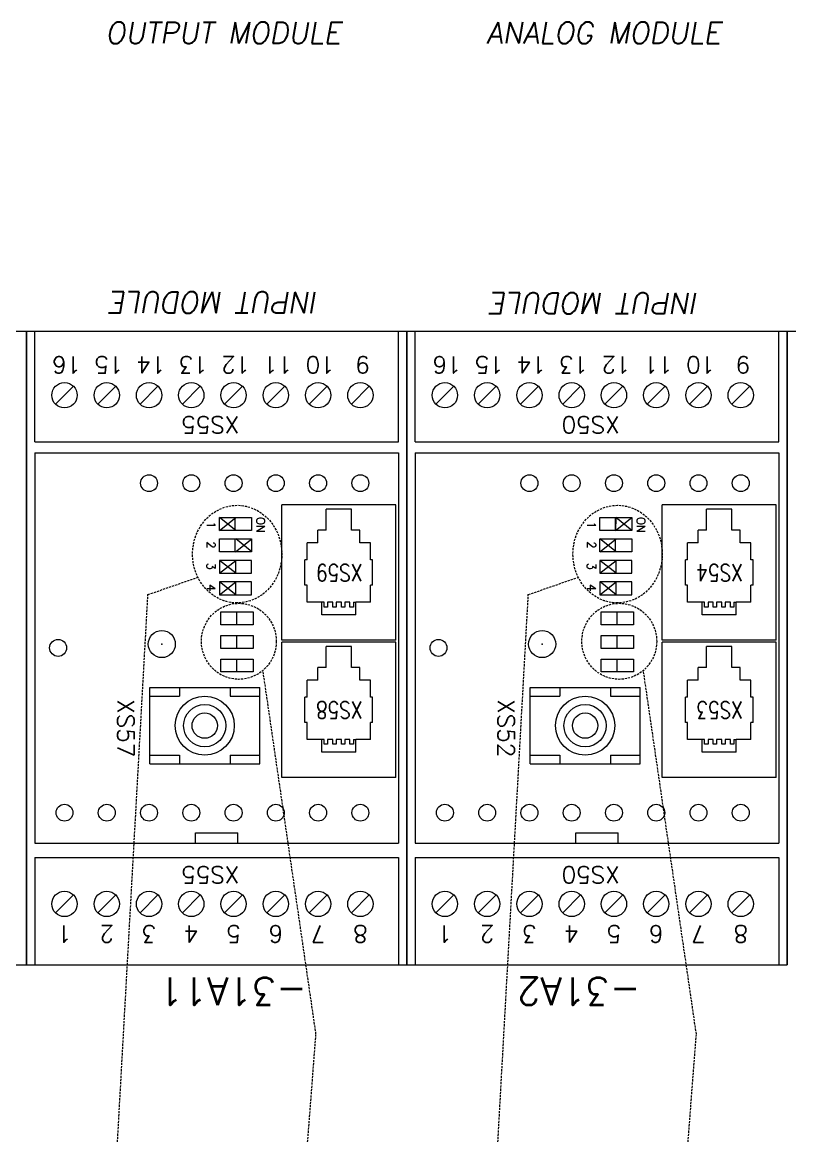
# Model space of a CAD drawing. Extents: x -2993 to 3661, y -4147 to -1441.
# Drawn here: x 47.3 to 138.8, y -3032.6 to -2900.9 of the extents above; entities that cross this region are included whole.
import ezdxf
from ezdxf.enums import TextEntityAlignment as Align

# ---------------------------------------------------------------- set-up
doc = ezdxf.new("R2010")
doc.units = 0
doc.header["$LTSCALE"] = 0.1
doc.header["$MEASUREMENT"] = 0
doc.linetypes.add('DASHED', pattern=[19.05, 12.7, -6.35])
doc.layers.get('0').update_dxf_attribs({"linetype": 'CONTINUOUS'})
doc.layers.add('50C', color=7, linetype='CONTINUOUS')
doc.styles.get("Standard").update_dxf_attribs({"font": 'simplex.shx'})

msp = doc.modelspace()

# ---------------------------------------------------------------- linework, layer by layer
at = {"linetype": 'Continuous', "lineweight": 13}
for p, q in [((2.8, -2937.39), (47.8, -2937.39)), ((47.8, -2937.39), (92.8, -2937.39)), ((47.8, -2937.39), (47.8, -3012.39)), ((47.8, -2937.39), (47.8, -3012.39)), ((47.8, -2937.39), (47.8, -3012.39)), ((47.8, -2937.39), (47.8, -3012.39)), ((47.8, -2937.39), (47.8, -3012.39)), ((47.8, -2937.39), (47.8, -3012.39)), ((47.8, -2937.39), (47.8, -3012.39)), ((47.8, -2937.39), (47.8, -3012.39)), ((47.8, -2937.39), (47.8, -3012.39)), ((47.8, -2937.39), (47.8, -3012.39)), ((47.8, -2937.39), (47.8, -3012.39)), ((47.8, -2937.39), (47.8, -3012.39)), ((47.8, -2937.39), (47.8, -3012.39)), ((47.8, -2937.39), (47.8, -3012.39)), ((47.8, -2937.39), (47.8, -3012.39)), ((47.8, -2937.39), (47.8, -3012.39)), ((47.8, -2937.39), (47.8, -3012.39)), ((47.8, -2937.39), (47.8, -3012.39)), ((47.8, -2937.39), (47.8, -3012.39)), ((47.8, -2937.39), (47.8, -3012.39)), ((47.8, -2937.39), (47.8, -3012.39)), ((47.8, -2937.39), (47.8, -3012.39)), ((47.8, -2937.39), (47.8, -3012.39)), ((47.8, -2937.39), (47.8, -3012.39)), ((47.8, -2937.39), (47.8, -3012.39)), ((47.8, -2937.39), (47.8, -3012.39)), ((47.8, -2937.39), (47.8, -3012.39)), ((47.8, -2937.39), (47.8, -3012.39)), ((47.8, -2937.39), (47.8, -3012.39)), ((47.8, -2937.39), (47.8, -3012.39)), ((92.8, -2937.39), (137.8, -2937.39)), ((92.8, -2937.39), (92.8, -3012.39)), ((92.8, -2937.39), (92.8, -3012.39)), ((92.8, -2937.39), (92.8, -3012.39)), ((92.8, -2937.39), (92.8, -3012.39)), ((92.8, -2937.39), (92.8, -3012.39)), ((92.8, -2937.39), (92.8, -3012.39)), ((92.8, -2937.39), (92.8, -3012.39)), ((92.8, -2937.39), (92.8, -3012.39)), ((92.8, -2937.39), (92.8, -3012.39)), ((92.8, -2937.39), (92.8, -3012.39)), ((92.8, -2937.39), (92.8, -3012.39)), ((92.8, -2937.39), (92.8, -3012.39)), ((92.8, -2937.39), (92.8, -3012.39)), ((92.8, -2937.39), (92.8, -3012.39)), ((92.8, -2937.39), (92.8, -3012.39)), ((137.8, -2937.39), (137.8, -3012.39)), ((137.8, -2937.39), (137.8, -3012.39)), ((137.8, -2937.39), (137.8, -3012.39)), ((137.8, -2937.39), (137.8, -3012.39)), ((137.8, -2937.39), (137.8, -3012.39)), ((137.8, -2937.39), (137.8, -3012.39)), ((137.8, -2937.39), (137.8, -3012.39)), ((137.8, -2937.39), (137.8, -3012.39)), ((137.8, -2937.39), (137.8, -3012.39)), ((137.8, -2937.39), (137.8, -3012.39)), ((137.8, -2937.39), (137.8, -3012.39)), ((137.8, -2937.39), (137.8, -3012.39)), ((137.8, -2937.39), (137.8, -3012.39)), ((137.8, -2937.39), (137.8, -3012.39)), ((137.8, -2937.39), (137.8, -3012.39)), ((2.8, -3012.39), (47.8, -3012.39)), ((47.8, -3012.39), (92.8, -3012.39)), ((92.8, -3012.39), (137.8, -3012.39))]:
    msp.add_line(p, q, dxfattribs=at)
at = {"lineweight": 13}
for p, q in [((2.8, -2937.39), (47.8, -2937.39)), ((47.8, -2937.39), (92.8, -2937.39)), ((47.8, -3012.39), (47.8, -2937.39)), ((47.8, -3012.39), (47.8, -2937.39)), ((47.8, -3012.39), (47.8, -2937.39)), ((47.8, -3012.39), (47.8, -2937.39)), ((47.8, -3012.39), (47.8, -2937.39)), ((47.8, -3012.39), (47.8, -2937.39)), ((47.8, -3012.39), (47.8, -2937.39)), ((47.8, -3012.39), (47.8, -2937.39)), ((47.8, -3012.39), (47.8, -2937.39)), ((47.8, -3012.39), (47.8, -2937.39)), ((47.8, -3012.39), (47.8, -2937.39)), ((47.8, -3012.39), (47.8, -2937.39)), ((47.8, -3012.39), (47.8, -2937.39)), ((47.8, -3012.39), (47.8, -2937.39)), ((47.8, -3012.39), (47.8, -2937.39)), ((47.8, -3012.39), (47.8, -2937.39)), ((47.8, -3012.39), (47.8, -2937.39)), ((47.8, -3012.39), (47.8, -2937.39)), ((47.8, -3012.39), (47.8, -2937.39)), ((47.8, -3012.39), (47.8, -2937.39)), ((47.8, -3012.39), (47.8, -2937.39)), ((47.8, -3012.39), (47.8, -2937.39)), ((47.8, -3012.39), (47.8, -2937.39)), ((47.8, -3012.39), (47.8, -2937.39)), ((47.8, -3012.39), (47.8, -2937.39)), ((47.8, -2937.39), (48.8, -2937.39)), ((47.8, -3012.39), (47.8, -2937.39)), ((47.8, -3012.39), (47.8, -2937.39)), ((47.8, -3012.39), (47.8, -2937.39)), ((47.8, -3012.39), (47.8, -2937.39)), ((47.8, -3012.39), (47.8, -2937.39)), ((47.8, -3012.39), (47.8, -2937.39)), ((47.8, -3012.39), (47.8, -2937.39)), ((47.8, -3012.39), (47.8, -2937.39)), ((47.8, -3012.39), (47.8, -2937.39)), ((47.8, -3012.39), (47.8, -2937.39)), ((47.8, -3012.39), (47.8, -2937.39)), ((47.8, -3012.39), (47.8, -2937.39)), ((47.8, -3012.39), (47.8, -2937.39)), ((47.8, -3012.39), (47.8, -2937.39)), ((47.8, -3012.39), (47.8, -2937.39)), ((47.8, -3012.39), (47.8, -2937.39)), ((47.8, -3012.39), (47.8, -2937.39)), ((47.8, -3012.39), (47.8, -2937.39)), ((47.8, -3012.39), (47.8, -2937.39)), ((47.8, -3012.39), (47.8, -2937.39)), ((47.8, -3012.39), (47.8, -2937.39)), ((47.8, -3012.39), (47.8, -2937.39)), ((47.8, -3012.39), (47.8, -2937.39)), ((47.8, -3012.39), (47.8, -2937.39)), ((47.8, -3012.39), (47.8, -2937.39)), ((47.8, -2937.39), (48.8, -2937.39)), ((48.8, -2950.49), (48.8, -2937.39)), ((91.8, -2950.49), (91.8, -2937.39)), ((92.8, -2937.39), (137.8, -2937.39)), ((92.8, -3012.39), (92.8, -2937.39)), ((92.8, -3012.39), (92.8, -2937.39)), ((92.8, -3012.39), (92.8, -2937.39)), ((92.8, -3012.39), (92.8, -2937.39)), ((92.8, -3012.39), (92.8, -2937.39)), ((92.8, -3012.39), (92.8, -2937.39)), ((92.8, -3012.39), (92.8, -2937.39)), ((92.8, -3012.39), (92.8, -2937.39)), ((92.8, -3012.39), (92.8, -2937.39)), ((92.8, -3012.39), (92.8, -2937.39)), ((92.8, -3012.39), (92.8, -2937.39)), ((92.8, -3012.39), (92.8, -2937.39)), ((92.8, -3012.39), (92.8, -2937.39)), ((92.8, -3012.39), (92.8, -2937.39)), ((92.8, -3012.39), (92.8, -2937.39)), ((92.8, -3012.39), (92.8, -2937.39)), ((92.8, -3012.39), (92.8, -2937.39)), ((92.8, -3012.39), (92.8, -2937.39)), ((92.8, -3012.39), (92.8, -2937.39)), ((92.8, -3012.39), (92.8, -2937.39)), ((92.8, -3012.39), (92.8, -2937.39)), ((92.8, -3012.39), (92.8, -2937.39)), ((92.8, -3012.39), (92.8, -2937.39)), ((92.8, -3012.39), (92.8, -2937.39)), ((92.8, -3012.39), (92.8, -2937.39)), ((92.8, -2937.39), (93.8, -2937.39)), ((93.8, -2950.49), (93.8, -2937.39)), ((136.8, -2950.49), (136.8, -2937.39)), ((137.8, -3012.39), (137.8, -2937.39)), ((137.8, -3012.39), (137.8, -2937.39)), ((137.8, -3012.39), (137.8, -2937.39)), ((137.8, -3012.39), (137.8, -2937.39)), ((137.8, -3012.39), (137.8, -2937.39)), ((137.8, -3012.39), (137.8, -2937.39)), ((137.8, -3012.39), (137.8, -2937.39)), ((137.8, -3012.39), (137.8, -2937.39)), ((137.8, -3012.39), (137.8, -2937.39)), ((137.8, -3012.39), (137.8, -2937.39)), ((137.8, -3012.39), (137.8, -2937.39)), ((137.8, -3012.39), (137.8, -2937.39)), ((137.8, -3012.39), (137.8, -2937.39)), ((137.8, -3012.39), (137.8, -2937.39)), ((137.8, -3012.39), (137.8, -2937.39)), ((137.8, -3012.39), (137.8, -2937.39)), ((137.8, -3012.39), (137.8, -2937.39)), ((137.8, -3012.39), (137.8, -2937.39)), ((137.8, -3012.39), (137.8, -2937.39)), ((137.8, -3012.39), (137.8, -2937.39)), ((137.8, -3012.39), (137.8, -2937.39)), ((137.8, -3012.39), (137.8, -2937.39)), ((137.8, -3012.39), (137.8, -2937.39)), ((137.8, -3012.39), (137.8, -2937.39)), ((137.8, -3012.39), (137.8, -2937.39)), ((137.8, -2937.39), (138.8, -2937.39)), ((51.24, -2946.05), (53.36, -2943.93)), ((56.24, -2946.05), (58.36, -2943.93)), ((61.24, -2946.05), (63.36, -2943.93)), ((66.24, -2946.05), (68.36, -2943.93)), ((71.24, -2946.05), (73.36, -2943.93)), ((76.24, -2946.05), (78.36, -2943.93)), ((81.24, -2946.05), (83.36, -2943.93)), ((86.24, -2946.05), (88.36, -2943.93)), ((96.24, -2946.05), (98.36, -2943.93)), ((101.24, -2946.05), (103.36, -2943.93)), ((106.24, -2946.05), (108.36, -2943.93)), ((111.24, -2946.05), (113.36, -2943.93)), ((116.24, -2946.05), (118.36, -2943.93)), ((121.24, -2946.05), (123.36, -2943.93)), ((126.24, -2946.05), (128.36, -2943.93)), ((131.24, -2946.05), (133.36, -2943.93)), ((47.8, -2949.89), (47.8, -2999.89)), ((47.8, -2949.89), (47.8, -2999.89)), ((47.8, -2949.89), (47.8, -2999.89)), ((47.8, -2949.89), (47.8, -2999.89)), ((47.8, -2949.89), (47.8, -2999.89)), ((47.8, -2949.89), (47.8, -2999.89)), ((92.8, -2949.89), (92.8, -2999.89)), ((92.8, -2949.89), (92.8, -2999.89)), ((92.8, -2949.89), (92.8, -2999.89)), ((137.8, -2949.89), (137.8, -2999.89)), ((137.8, -2949.89), (137.8, -2999.89)), ((137.8, -2949.89), (137.8, -2999.89)), ((48.8, -2950.49), (91.8, -2950.49)), ((93.8, -2950.49), (136.8, -2950.49)), ((47.8, -2951.79), (47.8, -2997.99)), ((47.8, -2951.79), (47.8, -2997.99)), ((47.8, -2951.79), (47.8, -2997.99)), ((47.8, -2951.79), (47.8, -2997.99)), ((47.8, -2951.79), (47.8, -2997.99)), ((47.8, -2951.79), (47.8, -2997.99)), ((47.8, -2951.79), (47.8, -2997.99)), ((47.8, -2951.79), (47.8, -2997.99)), ((47.8, -2951.79), (47.8, -2997.99)), ((47.8, -2951.79), (47.8, -2997.99)), ((47.8, -2952.69), (47.8, -3002.69)), ((47.8, -2952.69), (47.8, -3002.69)), ((47.8, -2952.69), (47.8, -3002.69)), ((47.8, -2952.69), (47.8, -3002.69)), ((47.8, -2952.69), (47.8, -3002.69)), ((47.8, -2952.69), (47.8, -3002.69)), ((48.8, -2951.79), (91.8, -2951.79)), ((48.8, -2951.79), (48.8, -2997.99)), ((91.8, -2951.79), (91.8, -2997.99)), ((92.8, -2951.79), (92.8, -2997.99)), ((92.8, -2951.79), (92.8, -2997.99)), ((92.8, -2951.79), (92.8, -2997.99)), ((92.8, -2951.79), (92.8, -2997.99)), ((92.8, -2951.79), (92.8, -2997.99)), ((92.8, -2952.69), (92.8, -3002.69)), ((92.8, -2952.69), (92.8, -3002.69)), ((92.8, -2952.69), (92.8, -3002.69)), ((93.8, -2951.79), (136.8, -2951.79)), ((93.8, -2951.79), (93.8, -2997.99)), ((136.8, -2951.79), (136.8, -2997.99)), ((137.8, -2951.79), (137.8, -2997.99)), ((137.8, -2951.79), (137.8, -2997.99)), ((137.8, -2951.79), (137.8, -2997.99)), ((137.8, -2951.79), (137.8, -2997.99)), ((137.8, -2951.79), (137.8, -2997.99)), ((137.8, -2952.69), (137.8, -3002.69)), ((137.8, -2952.69), (137.8, -3002.69)), ((137.8, -2952.69), (137.8, -3002.69)), ((47.83, -2996.79), (47.83, -2952.99)), ((137.83, -2996.79), (137.83, -2952.99)), ((91.5, -2957.97), (78, -2957.97)), ((78, -2973.97), (78, -2957.97)), ((91.5, -2973.97), (91.5, -2957.97)), ((136.5, -2957.97), (123, -2957.97)), ((123, -2973.97), (123, -2957.97)), ((136.5, -2973.97), (136.5, -2957.97)), ((70.62, -2960.98), (70.62, -2959.45)), ((70.62, -2959.45), (74.43, -2959.45)), ((70.62, -2960.98), (72.55, -2959.45)), ((72.55, -2960.98), (70.64, -2959.45)), ((72.5, -2960.98), (72.5, -2959.45)), ((74.43, -2959.45), (74.43, -2960.98)), ((83.25, -2960.97), (83.25, -2958.47)), ((86.25, -2958.47), (83.25, -2958.47)), ((86.25, -2960.97), (86.25, -2958.47)), ((115.62, -2960.98), (115.62, -2959.45)), ((115.62, -2959.45), (119.43, -2959.45)), ((117.5, -2960.98), (117.5, -2959.45)), ((117.52, -2959.45), (117.5, -2960.98)), ((117.5, -2960.98), (119.43, -2959.45)), ((119.43, -2960.98), (117.52, -2959.45)), ((119.43, -2959.45), (119.43, -2960.98)), ((128.25, -2960.97), (128.25, -2958.47)), ((131.25, -2958.47), (128.25, -2958.47)), ((131.25, -2960.97), (131.25, -2958.47)), ((74.43, -2960.98), (70.62, -2960.98)), ((70.62, -2963.52), (70.62, -2961.99)), ((70.62, -2961.99), (74.43, -2961.99)), ((72.5, -2963.52), (72.5, -2961.99)), ((72.52, -2963.52), (74.45, -2961.99)), ((74.45, -2963.52), (72.55, -2961.99)), ((74.43, -2961.99), (74.43, -2963.52)), ((83.25, -2960.97), (82.25, -2960.97)), ((82.25, -2962.47), (82.25, -2960.97)), ((87.25, -2960.97), (86.25, -2960.97)), ((87.25, -2962.47), (87.25, -2960.97)), ((119.43, -2960.98), (115.62, -2960.98)), ((115.62, -2963.52), (115.62, -2961.99)), ((115.62, -2961.99), (119.43, -2961.99)), ((115.62, -2963.52), (117.55, -2961.99)), ((117.55, -2963.52), (115.64, -2961.99)), ((117.5, -2963.52), (117.5, -2961.99)), ((119.43, -2961.99), (119.43, -2963.52)), ((128.25, -2960.97), (127.25, -2960.97)), ((127.25, -2962.47), (127.25, -2960.97)), ((132.25, -2960.97), (131.25, -2960.97)), ((132.25, -2962.47), (132.25, -2960.97)), ((82.25, -2962.47), (81, -2962.47)), ((81, -2964.47), (81, -2962.47)), ((88.5, -2962.47), (87.25, -2962.47)), ((88.5, -2964.47), (88.5, -2962.47)), ((127.25, -2962.47), (126, -2962.47)), ((126, -2964.47), (126, -2962.47)), ((133.5, -2962.47), (132.25, -2962.47)), ((133.5, -2964.47), (133.5, -2962.47)), ((74.43, -2963.52), (70.62, -2963.52)), ((70.62, -2964.53), (70.62, -2966.06)), ((74.43, -2964.53), (70.62, -2964.53)), ((70.62, -2966.06), (72.55, -2964.53)), ((72.55, -2966.06), (70.64, -2964.53)), ((72.55, -2966.06), (72.55, -2964.53)), ((74.43, -2966.06), (74.43, -2964.53)), ((81, -2964.47), (80.75, -2964.47)), ((80.75, -2967.47), (80.75, -2964.47)), ((88.75, -2964.47), (88.5, -2964.47)), ((88.75, -2967.47), (88.75, -2964.47)), ((119.43, -2963.52), (115.62, -2963.52)), ((115.62, -2964.53), (115.62, -2966.06)), ((119.43, -2964.53), (115.62, -2964.53)), ((115.62, -2966.06), (117.55, -2964.53)), ((117.55, -2966.06), (115.64, -2964.53)), ((117.55, -2966.06), (117.55, -2964.53)), ((119.43, -2966.06), (119.43, -2964.53)), ((126, -2964.47), (125.75, -2964.47)), ((125.75, -2967.47), (125.75, -2964.47)), ((133.75, -2964.47), (133.5, -2964.47)), ((133.75, -2967.47), (133.75, -2964.47)), ((70.62, -2966.06), (74.43, -2966.06)), ((115.62, -2966.06), (119.43, -2966.06)), ((70.62, -2967.07), (70.62, -2968.6)), ((74.43, -2967.07), (70.62, -2967.07)), ((70.62, -2968.6), (72.55, -2967.07)), ((72.55, -2968.6), (70.64, -2967.07)), ((72.55, -2968.6), (72.55, -2967.07)), ((74.43, -2968.6), (74.43, -2967.07)), ((115.62, -2967.07), (115.62, -2968.6)), ((119.43, -2967.07), (115.62, -2967.07)), ((115.64, -2968.6), (117.57, -2967.07)), ((117.57, -2968.6), (115.67, -2967.07)), ((117.55, -2968.6), (117.55, -2967.07)), ((119.43, -2968.6), (119.43, -2967.07)), ((70.62, -2968.6), (74.43, -2968.6)), ((81, -2967.47), (80.75, -2967.47)), ((81, -2969.47), (81, -2967.47)), ((88.75, -2967.47), (88.5, -2967.47)), ((88.5, -2969.47), (88.5, -2967.47)), ((115.62, -2968.6), (119.43, -2968.6)), ((126, -2967.47), (125.75, -2967.47)), ((126, -2969.47), (126, -2967.47)), ((133.75, -2967.47), (133.5, -2967.47)), ((133.5, -2969.47), (133.5, -2967.47)), ((82.75, -2969.47), (81, -2969.47)), ((83.02, -2969.47), (82.75, -2969.47)), ((82.75, -2970.97), (82.75, -2969.47)), ((83.02, -2970.05), (83.02, -2969.47)), ((83.43, -2970.05), (83.02, -2970.05)), ((83.43, -2969.47), (83.43, -2970.05)), ((84.04, -2969.47), (83.43, -2969.47)), ((84.04, -2970.05), (84.04, -2969.47)), ((84.44, -2970.05), (84.04, -2970.05)), ((84.44, -2969.47), (84.44, -2970.05)), ((85.05, -2969.47), (84.44, -2969.47)), ((85.05, -2970.05), (85.05, -2969.47)), ((85.46, -2970.05), (85.05, -2970.05)), ((86.07, -2969.47), (85.46, -2969.47)), ((85.46, -2969.47), (85.46, -2970.05)), ((86.07, -2970.05), (86.07, -2969.47)), ((86.47, -2970.05), (86.07, -2970.05)), ((86.47, -2969.47), (86.75, -2969.47)), ((86.47, -2969.47), (86.47, -2970.05)), ((88.5, -2969.47), (86.75, -2969.47)), ((86.75, -2970.97), (86.75, -2969.47)), ((127.75, -2969.47), (126, -2969.47)), ((128.02, -2969.47), (127.75, -2969.47)), ((127.75, -2970.97), (127.75, -2969.47)), ((128.02, -2970.05), (128.02, -2969.47)), ((128.43, -2970.05), (128.02, -2970.05)), ((128.43, -2969.47), (128.43, -2970.05)), ((129.04, -2969.47), (128.43, -2969.47)), ((129.04, -2970.05), (129.04, -2969.47)), ((129.44, -2970.05), (129.04, -2970.05)), ((129.44, -2969.47), (129.44, -2970.05)), ((130.05, -2969.47), (129.44, -2969.47)), ((130.05, -2970.05), (130.05, -2969.47)), ((130.46, -2970.05), (130.05, -2970.05)), ((130.46, -2969.47), (130.46, -2970.05)), ((131.07, -2969.47), (130.46, -2969.47)), ((131.07, -2970.05), (131.07, -2969.47)), ((131.47, -2970.05), (131.07, -2970.05)), ((131.47, -2969.47), (131.75, -2969.47)), ((131.47, -2969.47), (131.47, -2970.05)), ((133.5, -2969.47), (131.75, -2969.47)), ((131.75, -2970.97), (131.75, -2969.47)), ((70.79, -2972.15), (70.79, -2970.63)), ((70.79, -2970.63), (74.6, -2970.63)), ((72.67, -2972.15), (72.67, -2970.63)), ((74.6, -2970.63), (74.6, -2972.15)), ((86.75, -2970.97), (82.75, -2970.97)), ((115.79, -2972.15), (115.79, -2970.63)), ((115.79, -2970.63), (119.6, -2970.63)), ((117.67, -2972.15), (117.67, -2970.63)), ((119.6, -2970.63), (119.6, -2972.15)), ((131.75, -2970.97), (127.75, -2970.97)), ((74.6, -2972.15), (70.79, -2972.15)), ((119.6, -2972.15), (115.79, -2972.15)), ((70.79, -2974.95), (70.79, -2973.42)), ((70.79, -2973.42), (74.6, -2973.42)), ((72.67, -2974.95), (72.67, -2973.42)), ((74.6, -2973.42), (74.6, -2974.95)), ((91.5, -2973.97), (78, -2973.97)), ((115.79, -2974.95), (115.79, -2973.42)), ((115.79, -2973.42), (119.6, -2973.42)), ((117.67, -2974.95), (117.67, -2973.42)), ((119.6, -2973.42), (119.6, -2974.95)), ((136.5, -2973.97), (123, -2973.97)), ((74.6, -2974.95), (70.79, -2974.95)), ((78, -2990.22), (78, -2974.22)), ((91.5, -2974.22), (78, -2974.22)), ((83.25, -2977.22), (83.25, -2974.72)), ((86.25, -2974.72), (83.25, -2974.72)), ((86.25, -2977.22), (86.25, -2974.72)), ((91.5, -2990.22), (91.5, -2974.22)), ((119.6, -2974.95), (115.79, -2974.95)), ((123, -2990.22), (123, -2974.22)), ((136.5, -2974.22), (123, -2974.22)), ((128.25, -2977.22), (128.25, -2974.72)), ((131.25, -2974.72), (128.25, -2974.72)), ((131.25, -2977.22), (131.25, -2974.72)), ((136.5, -2990.22), (136.5, -2974.22)), ((70.79, -2976.22), (74.6, -2976.22)), ((70.79, -2977.74), (70.79, -2976.22)), ((72.7, -2977.74), (72.7, -2976.22)), ((74.6, -2976.22), (74.6, -2977.74)), ((115.79, -2976.22), (119.6, -2976.22)), ((115.79, -2977.74), (115.79, -2976.22)), ((117.7, -2977.74), (117.7, -2976.22)), ((119.6, -2976.22), (119.6, -2977.74)), ((74.6, -2977.74), (70.79, -2977.74)), ((82.25, -2978.72), (82.25, -2977.22)), ((83.25, -2977.22), (82.25, -2977.22)), ((87.25, -2977.22), (86.25, -2977.22)), ((87.25, -2978.72), (87.25, -2977.22)), ((119.6, -2977.74), (115.79, -2977.74)), ((127.25, -2978.72), (127.25, -2977.22)), ((128.25, -2977.22), (127.25, -2977.22)), ((132.25, -2977.22), (131.25, -2977.22)), ((132.25, -2978.72), (132.25, -2977.22)), ((82.25, -2978.72), (81, -2978.72)), ((81, -2980.72), (81, -2978.72)), ((88.5, -2978.72), (87.25, -2978.72)), ((88.5, -2980.72), (88.5, -2978.72)), ((127.25, -2978.72), (126, -2978.72)), ((126, -2980.72), (126, -2978.72)), ((133.5, -2978.72), (132.25, -2978.72)), ((133.5, -2980.72), (133.5, -2978.72)), ((62.39, -2988.59), (62.39, -2979.59)), ((62.39, -2979.59), (75.39, -2979.59)), ((62.39, -2980.59), (65.89, -2980.59)), ((65.89, -2979.59), (65.89, -2980.59)), ((71.89, -2979.59), (71.89, -2980.59)), ((71.89, -2980.59), (75.39, -2980.59)), ((75.39, -2988.59), (75.39, -2979.59)), ((107.39, -2988.59), (107.39, -2979.59)), ((107.39, -2979.59), (120.39, -2979.59)), ((107.39, -2980.59), (110.89, -2980.59)), ((110.89, -2979.59), (110.89, -2980.59)), ((116.89, -2979.59), (116.89, -2980.59)), ((116.89, -2980.59), (120.39, -2980.59)), ((120.39, -2988.59), (120.39, -2979.59)), ((81, -2980.72), (80.75, -2980.72)), ((80.75, -2983.72), (80.75, -2980.72)), ((88.75, -2980.72), (88.5, -2980.72)), ((88.75, -2983.72), (88.75, -2980.72)), ((126, -2980.72), (125.75, -2980.72)), ((125.75, -2983.72), (125.75, -2980.72)), ((133.75, -2980.72), (133.5, -2980.72)), ((133.75, -2983.72), (133.75, -2980.72)), ((81, -2983.72), (80.75, -2983.72)), ((81, -2985.72), (81, -2983.72)), ((88.75, -2983.72), (88.5, -2983.72)), ((88.5, -2985.72), (88.5, -2983.72)), ((126, -2983.72), (125.75, -2983.72)), ((126, -2985.72), (126, -2983.72)), ((133.75, -2983.72), (133.5, -2983.72)), ((133.5, -2985.72), (133.5, -2983.72)), ((82.75, -2985.72), (81, -2985.72)), ((83.02, -2985.72), (82.75, -2985.72)), ((82.75, -2987.22), (82.75, -2985.72)), ((83.02, -2986.3), (83.02, -2985.72)), ((84.04, -2985.72), (83.43, -2985.72)), ((83.43, -2985.72), (83.43, -2986.3)), ((84.04, -2986.3), (84.04, -2985.72)), ((85.05, -2985.72), (84.44, -2985.72)), ((84.44, -2985.72), (84.44, -2986.3)), ((85.05, -2986.3), (85.05, -2985.72)), ((86.07, -2985.72), (85.46, -2985.72)), ((85.46, -2985.72), (85.46, -2986.3)), ((86.07, -2986.3), (86.07, -2985.72)), ((86.47, -2985.72), (86.75, -2985.72)), ((86.47, -2985.72), (86.47, -2986.3)), ((88.5, -2985.72), (86.75, -2985.72)), ((86.75, -2987.22), (86.75, -2985.72)), ((127.75, -2985.72), (126, -2985.72)), ((128.02, -2985.72), (127.75, -2985.72)), ((127.75, -2987.22), (127.75, -2985.72)), ((128.02, -2986.3), (128.02, -2985.72)), ((129.04, -2985.72), (128.43, -2985.72)), ((128.43, -2985.72), (128.43, -2986.3)), ((129.04, -2986.3), (129.04, -2985.72)), ((130.05, -2985.72), (129.44, -2985.72)), ((129.44, -2985.72), (129.44, -2986.3)), ((130.05, -2986.3), (130.05, -2985.72)), ((130.46, -2985.72), (130.46, -2986.3)), ((131.07, -2985.72), (130.46, -2985.72)), ((131.07, -2986.3), (131.07, -2985.72)), ((131.47, -2985.72), (131.75, -2985.72)), ((131.47, -2985.72), (131.47, -2986.3)), ((133.5, -2985.72), (131.75, -2985.72)), ((131.75, -2987.22), (131.75, -2985.72)), ((83.43, -2986.3), (83.02, -2986.3)), ((84.44, -2986.3), (84.04, -2986.3)), ((85.46, -2986.3), (85.05, -2986.3)), ((86.47, -2986.3), (86.07, -2986.3)), ((128.43, -2986.3), (128.02, -2986.3)), ((129.44, -2986.3), (129.04, -2986.3)), ((130.46, -2986.3), (130.05, -2986.3)), ((131.47, -2986.3), (131.07, -2986.3)), ((62.39, -2987.59), (65.89, -2987.59)), ((65.89, -2987.59), (65.89, -2988.59)), ((71.89, -2987.59), (71.89, -2988.59)), ((71.89, -2987.59), (75.39, -2987.59)), ((86.75, -2987.22), (82.75, -2987.22)), ((107.39, -2987.59), (110.89, -2987.59)), ((110.89, -2987.59), (110.89, -2988.59)), ((116.89, -2987.59), (116.89, -2988.59)), ((116.89, -2987.59), (120.39, -2987.59)), ((131.75, -2987.22), (127.75, -2987.22)), ((62.39, -2988.59), (75.39, -2988.59)), ((107.39, -2988.59), (120.39, -2988.59)), ((91.5, -2990.22), (78, -2990.22)), ((136.5, -2990.22), (123, -2990.22)), ((67.8, -2997.99), (67.8, -2996.79)), ((67.8, -2996.79), (72.8, -2996.79)), ((72.8, -2997.99), (72.8, -2996.79)), ((112.8, -2996.79), (117.8, -2996.79)), ((112.8, -2997.99), (112.8, -2996.79)), ((117.8, -2997.99), (117.8, -2996.79)), ((48.8, -2997.99), (91.8, -2997.99)), ((93.8, -2997.99), (136.8, -2997.99)), ((48.8, -2999.69), (91.8, -2999.69)), ((48.8, -2999.69), (48.8, -3012.39)), ((91.8, -2999.69), (91.8, -3012.39)), ((93.8, -2999.69), (136.8, -2999.69)), ((93.8, -2999.69), (93.8, -3012.39)), ((136.8, -2999.69), (136.8, -3012.39)), ((51.24, -3006.25), (53.36, -3004.13)), ((56.24, -3006.25), (58.36, -3004.13)), ((61.24, -3006.25), (63.36, -3004.13)), ((66.24, -3006.25), (68.36, -3004.13)), ((71.24, -3006.25), (73.36, -3004.13)), ((76.24, -3006.25), (78.36, -3004.13)), ((81.24, -3006.25), (83.36, -3004.13)), ((86.24, -3006.25), (88.36, -3004.13)), ((96.24, -3006.25), (98.36, -3004.13)), ((101.24, -3006.25), (103.36, -3004.13)), ((106.24, -3006.25), (108.36, -3004.13)), ((111.24, -3006.25), (113.36, -3004.13)), ((116.24, -3006.25), (118.36, -3004.13)), ((121.24, -3006.25), (123.36, -3004.13)), ((126.24, -3006.25), (128.36, -3004.13)), ((131.24, -3006.25), (133.36, -3004.13)), ((2.8, -3012.39), (47.8, -3012.39)), ((2.8, -3012.39), (47.8, -3012.39)), ((47.8, -3012.39), (92.8, -3012.39)), ((47.8, -3012.39), (92.8, -3012.39)), ((92.8, -3012.39), (137.8, -3012.39)), ((92.8, -3012.39), (137.8, -3012.39))]:
    msp.add_line(p, q, dxfattribs=at)
at = {"linetype": 'DASHED', "lineweight": 13, "ltscale": 0.2}
for p, q in [((62.17, -2968.58), (68.08, -2966.53)), ((107.17, -2968.58), (113.08, -2966.53)), ((56.48, -3071.04), (62.17, -2968.58)), ((101.48, -3071.04), (107.17, -2968.58)), ((82.05, -3020.57), (75.78, -2977.55)), ((127.05, -3020.57), (120.78, -2977.55)), ((78.18, -3071.02), (82.05, -3020.57)), ((123.18, -3071.02), (127.05, -3020.57))]:
    msp.add_line(p, q, dxfattribs=at)
at = {"lineweight": 13, "const_width": 0.1}
for points in [[(63.76, -2974.44, 1), (63.86, -2974.44, 1)], [(108.76, -2974.44, 1), (108.86, -2974.44, 1)]]:
    msp.add_lwpolyline(points, format="xyb", close=True, dxfattribs=at)
at = {"lineweight": 13}
for centre, radius in [((52.3, -2944.99), 1.5), ((57.3, -2944.99), 1.5), ((62.3, -2944.99), 1.5), ((67.3, -2944.99), 1.5), ((72.3, -2944.99), 1.5), ((77.3, -2944.99), 1.5), ((82.3, -2944.99), 1.5), ((87.3, -2944.99), 1.5), ((97.3, -2944.99), 1.5), ((102.3, -2944.99), 1.5), ((107.3, -2944.99), 1.5), ((112.3, -2944.99), 1.5), ((117.3, -2944.99), 1.5), ((122.3, -2944.99), 1.5), ((127.3, -2944.99), 1.5), ((132.3, -2944.99), 1.5), ((62.3, -2955.39), 1), ((67.3, -2955.39), 1), ((72.3, -2955.39), 1), ((77.3, -2955.39), 1), ((82.3, -2955.39), 1), ((87.3, -2955.39), 1), ((107.3, -2955.39), 1), ((112.3, -2955.39), 1), ((117.3, -2955.39), 1), ((122.3, -2955.39), 1), ((127.3, -2955.39), 1), ((132.3, -2955.39), 1), ((51.54, -2974.89), 1), ((63.81, -2974.44), 1.6), ((96.54, -2974.89), 1), ((108.81, -2974.44), 1.6), ((68.89, -2984.09), 3.5), ((113.89, -2984.09), 3.5), ((68.89, -2984.09), 2.5), ((113.89, -2984.09), 2.5), ((68.89, -2984.09), 1.5), ((113.89, -2984.09), 1.5), ((52.3, -2994.39), 1), ((57.3, -2994.39), 1), ((62.3, -2994.39), 1), ((67.3, -2994.39), 1), ((72.3, -2994.39), 1), ((77.3, -2994.39), 1), ((82.3, -2994.39), 1), ((87.3, -2994.39), 1), ((97.3, -2994.39), 1), ((102.3, -2994.39), 1), ((107.3, -2994.39), 1), ((112.3, -2994.39), 1), ((117.3, -2994.39), 1), ((122.3, -2994.39), 1), ((127.3, -2994.39), 1), ((132.3, -2994.39), 1), ((52.3, -3005.19), 1.5), ((57.3, -3005.19), 1.5), ((62.3, -3005.19), 1.5), ((67.3, -3005.19), 1.5), ((72.3, -3005.19), 1.5), ((77.3, -3005.19), 1.5), ((82.3, -3005.19), 1.5), ((87.3, -3005.19), 1.5), ((97.3, -3005.19), 1.5), ((102.3, -3005.19), 1.5), ((107.3, -3005.19), 1.5), ((112.3, -3005.19), 1.5), ((117.3, -3005.19), 1.5), ((122.3, -3005.19), 1.5), ((127.3, -3005.19), 1.5), ((132.3, -3005.19), 1.5)]:
    msp.add_circle(centre, radius, dxfattribs=at)
at = {"linetype": 'DASHED', "lineweight": 13, "ltscale": 0.2}
for centre in [(72.73, -2963.79), (117.73, -2963.79)]:
    msp.add_ellipse(centre, major_axis=(0, -5.78), ratio=0.914373, dxfattribs=at)
for centre in [(72.93, -2974.11), (117.93, -2974.11)]:
    msp.add_ellipse(centre, major_axis=(0.01, 4.5), ratio=0.984111, start_param=-1.570796, end_param=4.712389, dxfattribs=at)
at = {"layer": '50C', "lineweight": 13}
for p, q in [((47.8, -2999.89), (47.8, -2949.89)), ((47.8, -2999.89), (47.8, -2949.89)), ((47.8, -2999.89), (47.8, -2949.89)), ((47.8, -2999.89), (47.8, -2949.89)), ((47.8, -2999.89), (47.8, -2949.89)), ((47.8, -2999.89), (47.8, -2949.89)), ((47.8, -2999.89), (47.8, -2949.89)), ((47.8, -2999.89), (47.8, -2949.89)), ((47.8, -2999.89), (47.8, -2949.89)), ((47.8, -2999.89), (47.8, -2949.89)), ((47.8, -2999.89), (47.8, -2949.89)), ((47.8, -2999.89), (47.8, -2949.89)), ((47.8, -2999.89), (47.8, -2949.89)), ((47.8, -2999.89), (47.8, -2949.89)), ((92.8, -2999.89), (92.8, -2949.89)), ((92.8, -2999.89), (92.8, -2949.89)), ((92.8, -2999.89), (92.8, -2949.89)), ((92.8, -2999.89), (92.8, -2949.89)), ((92.8, -2999.89), (92.8, -2949.89)), ((92.8, -2999.89), (92.8, -2949.89)), ((92.8, -2999.89), (92.8, -2949.89)), ((137.8, -2999.89), (137.8, -2949.89)), ((137.8, -2999.89), (137.8, -2949.89)), ((137.8, -2999.89), (137.8, -2949.89)), ((137.8, -2999.89), (137.8, -2949.89)), ((137.8, -2999.89), (137.8, -2949.89)), ((137.8, -2999.89), (137.8, -2949.89)), ((137.8, -2999.89), (137.8, -2949.89))]:
    msp.add_line(p, q, dxfattribs=at)

# ---------------------------------------------------------------- texts
at = {"lineweight": 13, "oblique": 10}
for s, p in [('OUTPUT MODULE', (71.07, -2903.35)), ('ANALOG MODULE', (116.07, -2903.35))]:
    msp.add_text(s, height=2.5, dxfattribs=at).set_placement(p, align=Align.CENTER)
for p in [(70.04, -2932.77), (115.04, -2932.86)]:
    msp.add_text('INPUT MODULE', height=2.5, rotation=180, dxfattribs=at).set_placement(p, align=Align.CENTER)
at = {"lineweight": 13, "text_generation_flag": 6}
for s, p in [('16', (52.55, -2940.39)), ('15', (57.55, -2940.39)), ('14', (62.55, -2940.39)), ('13', (67.55, -2940.39)), ('12', (72.55, -2940.39)), ('11', (77.55, -2940.39)), ('10', (82.55, -2940.39)), ('9', (87.55, -2940.39)), ('16', (97.55, -2940.39)), ('15', (102.55, -2940.39)), ('14', (107.55, -2940.39)), ('13', (112.55, -2940.39)), ('12', (117.55, -2940.39)), ('11', (122.55, -2940.39)), ('10', (127.55, -2940.39)), ('9', (132.55, -2940.39)), ('XS55', (69.55, -2947.49)), ('XS50', (114.55, -2947.49)), ('XS55', (69.55, -3000.74)), ('XS50', (114.55, -3000.74)), ('1', (52.3, -3007.74)), ('2', (57.3, -3007.74)), ('3', (62.3, -3007.74)), ('4', (67.3, -3007.74)), ('5', (72.3, -3007.74)), ('6', (77.3, -3007.74)), ('7', (82.3, -3007.74)), ('8', (87.3, -3007.74)), ('1', (97.3, -3007.74)), ('2', (102.3, -3007.74)), ('3', (107.3, -3007.74)), ('4', (112.3, -3007.74)), ('5', (117.3, -3007.74)), ('6', (122.3, -3007.74)), ('7', (127.3, -3007.74)), ('8', (132.3, -3007.74))]:
    msp.add_text(s, height=2, dxfattribs=at).set_placement(p, align=Align.CENTER)
at = {"lineweight": 13}
for s, p in [('ON', (75, -2959.41)), ('ON', (120, -2959.41)), ('1', (69.14, -2959.92)), ('1', (114.14, -2959.92)), ('2', (69.14, -2962.27)), ('2', (69.14, -2962.27)), ('2', (114.14, -2962.27)), ('2', (114.14, -2962.27)), ('3', (69.14, -2964.81)), ('3', (69.14, -2964.81)), ('3', (114.14, -2964.81)), ('3', (114.14, -2964.81)), ('4', (69.14, -2967.35)), ('4', (114.14, -2967.35))]:
    msp.add_text(s, height=1, rotation=270, dxfattribs=at).set_placement(p)
at = {"lineweight": 13, "text_generation_flag": 6, "width": 0.8}
for s, p in [('XS59', (84.8, -2965.99)), ('XS54', (129.8, -2965.99)), ('XS58', (84.8, -2982.24)), ('XS53', (129.8, -2982.24))]:
    msp.add_text(s, height=2, dxfattribs=at).set_placement(p, align=Align.MIDDLE_CENTER)
at = {"lineweight": 13, "text_generation_flag": 6}
for s, p in [('XS57', (59.55, -2984.4)), ('XS52', (104.55, -2984.4))]:
    msp.add_text(s, height=2, rotation=90, dxfattribs=at).set_placement(p, align=Align.MIDDLE_CENTER)
at = {"lineweight": 13}
for s, p in [('-31A11', (72.27, -3013.88)), ('-31A2', (113.13, -3013.88))]:
    msp.add_text(s, height=3.281, rotation=180, dxfattribs=at).set_placement(p, align=Align.CENTER)

doc.saveas('drawing.dxf')
